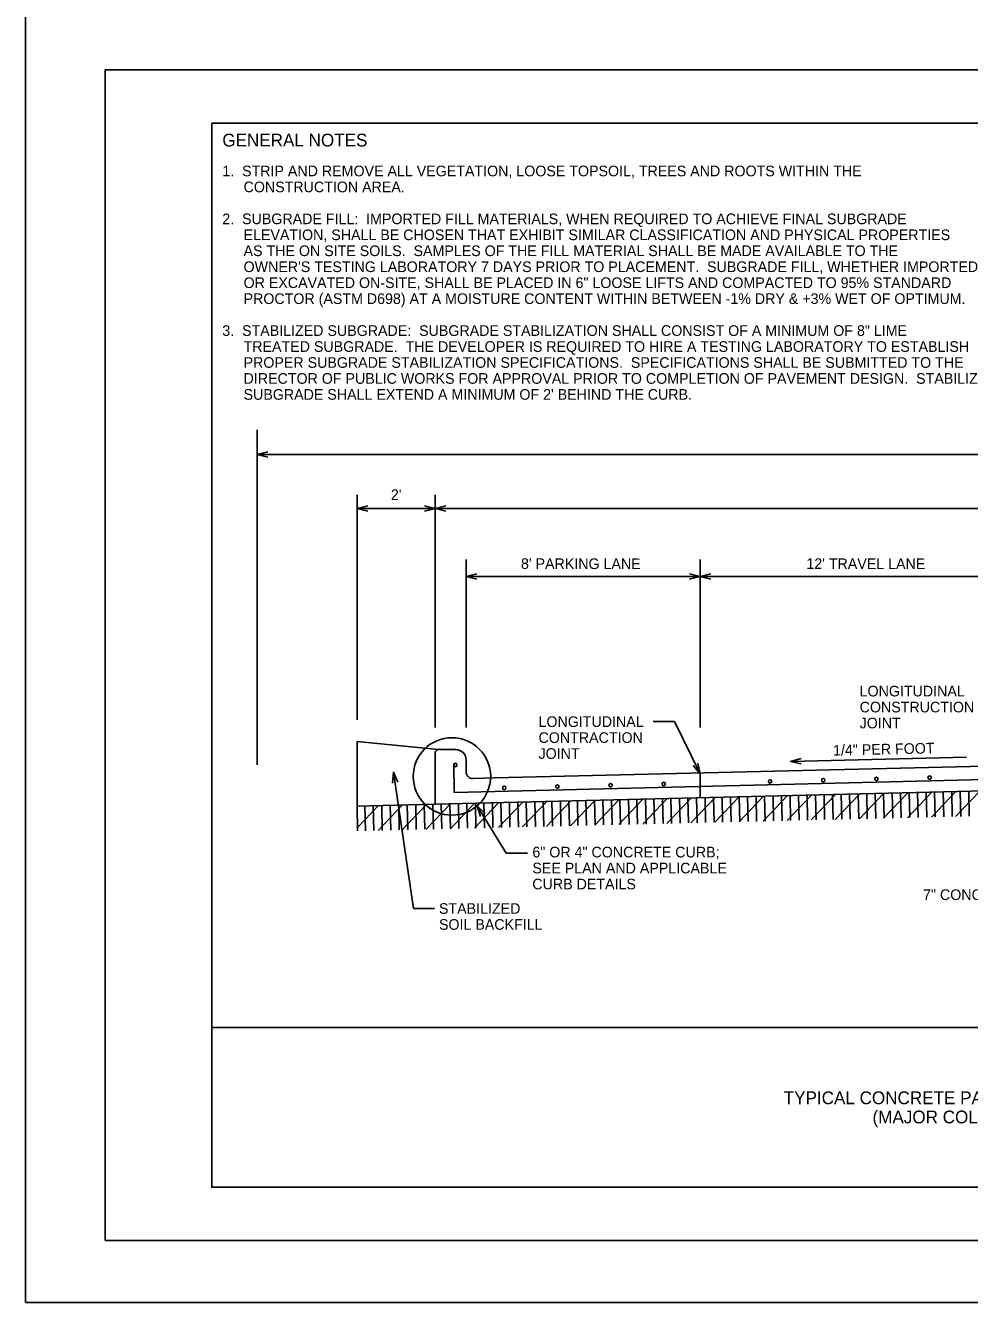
# Model space of a CAD drawing. Extents: x 2082681.6 to 2082717.6, y 13331273.8 to 13331297.8.
# Drawn here: x 2082681.6 to 2082690.48, y 13331273.82 to 13331285.82 of the extents above; entities that cross this region are included whole.
import ezdxf

# ---------------------------------------------------------------- set-up
doc = ezdxf.new("R2010")
doc.units = 0
for name, color, linetype in [('Default', 7, 'Continuous'), ('Detail', 7, 'Continuous'), ('Detail Label', 7, 'Continuous'), ('Non-Print', 7, 'Continuous'), ('Sheet Title Block', 7, 'Continuous')]:
    doc.layers.add(name, color=color, linetype=linetype)

msp = doc.modelspace()

# ---------------------------------------------------------------- linework, layer by layer
at = {"layer": 'Default'}
msp.add_lwpolyline([(2082681.601, 13331297.82), (2082717.601, 13331297.82), (2082717.601, 13331273.82), (2082681.601, 13331273.82)], close=True, dxfattribs=at)
at = {"layer": 'Detail'}
for p, q in [((2082684.718, 13331278.484), (2082684.718, 13331279.092)), ((2082685.485, 13331279.017), (2082684.718, 13331279.092)), ((2082685.451, 13331278.735), (2082685.451, 13331278.978)), ((2082685.451, 13331278.978), (2082685.451, 13331278.735)), ((2082685.505, 13331279.016), (2082685.644, 13331279.016)), ((2082685.644, 13331279.016), (2082685.505, 13331279.016)), ((2082685.629, 13331278.886), (2082685.63, 13331278.613)), ((2082685.744, 13331278.804), (2082685.744, 13331278.916)), ((2082685.744, 13331278.804), (2082685.744, 13331278.916)), ((2082691.101, 13331278.871), (2082686.009, 13331278.749)), ((2082691.101, 13331278.871), (2082686.009, 13331278.749)), ((2082685.451, 13331278.735), (2082685.451, 13331278.502)), ((2082685.451, 13331278.735), (2082685.451, 13331278.502)), ((2082685.63, 13331278.613), (2082691.101, 13331278.745)), ((2082685.805, 13331278.744), (2082686.009, 13331278.749)), ((2082686.009, 13331278.749), (2082685.805, 13331278.744)), ((2082685.451, 13331278.502), (2082691.101, 13331278.638)), ((2082685.451, 13331278.502), (2082691.101, 13331278.638)), ((2082687.857, 13331278.326), (2082688.085, 13331278.565)), ((2082687.915, 13331278.328), (2082687.909, 13331278.561)), ((2082687.995, 13331278.33), (2082687.989, 13331278.563)), ((2082688.075, 13331278.332), (2082688.069, 13331278.565)), ((2082688.083, 13331278.332), (2082688.311, 13331278.571)), ((2082688.155, 13331278.334), (2082688.149, 13331278.567)), ((2082688.235, 13331278.335), (2082688.229, 13331278.569)), ((2082688.309, 13331278.337), (2082688.537, 13331278.576)), ((2082688.315, 13331278.337), (2082688.309, 13331278.571)), ((2082688.394, 13331278.339), (2082688.389, 13331278.573)), ((2082688.474, 13331278.341), (2082688.469, 13331278.575)), ((2082688.536, 13331278.343), (2082688.763, 13331278.582)), ((2082688.554, 13331278.343), (2082688.549, 13331278.577)), ((2082688.634, 13331278.345), (2082688.629, 13331278.579)), ((2082688.714, 13331278.347), (2082688.709, 13331278.58)), ((2082688.762, 13331278.348), (2082688.99, 13331278.587)), ((2082688.794, 13331278.349), (2082688.789, 13331278.582)), ((2082688.874, 13331278.351), (2082688.869, 13331278.584)), ((2082688.954, 13331278.353), (2082688.949, 13331278.586)), ((2082688.988, 13331278.354), (2082689.216, 13331278.593)), ((2082689.034, 13331278.355), (2082689.029, 13331278.588)), ((2082689.114, 13331278.357), (2082689.109, 13331278.59)), ((2082689.194, 13331278.359), (2082689.189, 13331278.592)), ((2082689.214, 13331278.359), (2082689.442, 13331278.598)), ((2082689.274, 13331278.361), (2082689.269, 13331278.594)), ((2082689.354, 13331278.362), (2082689.349, 13331278.596)), ((2082689.434, 13331278.364), (2082689.429, 13331278.598)), ((2082689.441, 13331278.365), (2082689.668, 13331278.604)), ((2082689.514, 13331278.366), (2082689.509, 13331278.6)), ((2082689.594, 13331278.368), (2082689.589, 13331278.602)), ((2082689.667, 13331278.37), (2082689.895, 13331278.609)), ((2082689.674, 13331278.37), (2082689.668, 13331278.604)), ((2082689.754, 13331278.372), (2082689.748, 13331278.605)), ((2082689.834, 13331278.374), (2082689.828, 13331278.607)), ((2082689.893, 13331278.375), (2082690.121, 13331278.614)), ((2082689.914, 13331278.376), (2082689.908, 13331278.609)), ((2082689.994, 13331278.378), (2082689.988, 13331278.611)), ((2082690.074, 13331278.38), (2082690.068, 13331278.613)), ((2082690.119, 13331278.381), (2082690.347, 13331278.62)), ((2082690.154, 13331278.382), (2082690.148, 13331278.615)), ((2082690.234, 13331278.384), (2082690.228, 13331278.617)), ((2082690.314, 13331278.386), (2082690.308, 13331278.619)), ((2082690.345, 13331278.386), (2082690.573, 13331278.625)), ((2082690.394, 13331278.387), (2082690.388, 13331278.621)), ((2082690.474, 13331278.389), (2082690.468, 13331278.623)), ((2082684.718, 13331278.484), (2082685.451, 13331278.502)), ((2082684.723, 13331278.251), (2082684.718, 13331278.484)), ((2082684.723, 13331278.284), (2082684.918, 13331278.489)), ((2082684.796, 13331278.253), (2082684.79, 13331278.486)), ((2082684.876, 13331278.255), (2082684.87, 13331278.488)), ((2082684.916, 13331278.256), (2082685.144, 13331278.495)), ((2082684.955, 13331278.256), (2082684.95, 13331278.49)), ((2082685.035, 13331278.258), (2082685.03, 13331278.492)), ((2082685.115, 13331278.26), (2082685.11, 13331278.494)), ((2082685.143, 13331278.261), (2082685.37, 13331278.5)), ((2082685.195, 13331278.262), (2082685.19, 13331278.496)), ((2082685.275, 13331278.264), (2082685.27, 13331278.498)), ((2082685.355, 13331278.266), (2082685.35, 13331278.5)), ((2082685.369, 13331278.266), (2082685.597, 13331278.505)), ((2082685.435, 13331278.268), (2082685.43, 13331278.501)), ((2082685.515, 13331278.27), (2082685.51, 13331278.503)), ((2082685.595, 13331278.272), (2082685.59, 13331278.505)), ((2082685.595, 13331278.272), (2082685.823, 13331278.511)), ((2082685.675, 13331278.274), (2082685.67, 13331278.507)), ((2082685.755, 13331278.276), (2082685.75, 13331278.509)), ((2082685.821, 13331278.277), (2082686.049, 13331278.516)), ((2082685.835, 13331278.278), (2082685.83, 13331278.511)), ((2082685.915, 13331278.28), (2082685.91, 13331278.513)), ((2082685.995, 13331278.282), (2082685.99, 13331278.515)), ((2082686.047, 13331278.283), (2082686.275, 13331278.522)), ((2082686.075, 13331278.283), (2082686.07, 13331278.517)), ((2082686.155, 13331278.285), (2082686.15, 13331278.519)), ((2082686.235, 13331278.287), (2082686.229, 13331278.521)), ((2082686.274, 13331278.288), (2082686.501, 13331278.527)), ((2082686.315, 13331278.289), (2082686.309, 13331278.523)), ((2082686.395, 13331278.291), (2082686.389, 13331278.525)), ((2082686.475, 13331278.293), (2082686.469, 13331278.526)), ((2082686.5, 13331278.294), (2082686.728, 13331278.533)), ((2082686.555, 13331278.295), (2082686.549, 13331278.528)), ((2082686.635, 13331278.297), (2082686.629, 13331278.53)), ((2082686.715, 13331278.299), (2082686.709, 13331278.532)), ((2082686.726, 13331278.299), (2082686.954, 13331278.538)), ((2082686.795, 13331278.301), (2082686.789, 13331278.534)), ((2082686.875, 13331278.303), (2082686.869, 13331278.536)), ((2082686.955, 13331278.305), (2082686.949, 13331278.538)), ((2082686.952, 13331278.305), (2082687.18, 13331278.544)), ((2082687.035, 13331278.307), (2082687.029, 13331278.54)), ((2082687.115, 13331278.309), (2082687.109, 13331278.542)), ((2082687.178, 13331278.31), (2082687.406, 13331278.549)), ((2082687.195, 13331278.31), (2082687.189, 13331278.544)), ((2082687.275, 13331278.312), (2082687.269, 13331278.546)), ((2082687.355, 13331278.314), (2082687.349, 13331278.548)), ((2082687.405, 13331278.315), (2082687.632, 13331278.555)), ((2082687.435, 13331278.316), (2082687.429, 13331278.55)), ((2082687.515, 13331278.318), (2082687.509, 13331278.552)), ((2082687.595, 13331278.32), (2082687.589, 13331278.553)), ((2082687.631, 13331278.321), (2082687.859, 13331278.56)), ((2082687.675, 13331278.322), (2082687.669, 13331278.555)), ((2082687.755, 13331278.324), (2082687.749, 13331278.557)), ((2082687.835, 13331278.326), (2082687.829, 13331278.559))]:
    msp.add_line(p, q, dxfattribs=at)
for centre, radius in [((2082685.61, 13331278.763), 0.364), ((2082686.602, 13331278.668), 0.0159), ((2082687.101, 13331278.68), 0.0159), ((2082687.601, 13331278.692), 0.0159), ((2082688.601, 13331278.716), 0.0159), ((2082689.101, 13331278.728), 0.0159), ((2082689.601, 13331278.74), 0.0159), ((2082690.101, 13331278.752), 0.0159), ((2082686.102, 13331278.656), 0.0159)]:
    msp.add_circle(centre, radius, dxfattribs=at)
for centre, radius, start, end in [((2082685.491, 13331278.978), 0.04, 70.2662, 180), ((2082685.491, 13331278.978), 0.04, 70.2662, 180), ((2082685.644, 13331278.916), 0.1, 0, 90), ((2082685.644, 13331278.916), 0.1, 360, 90), ((2082685.804, 13331278.804), 0.06, 180, 271.3845), ((2082685.804, 13331278.804), 0.06, 180, 271.3845)]:
    msp.add_arc(centre, radius, start, end, dxfattribs=at)
msp.add_ellipse((2082685.644, 13331278.87), major_axis=(0, -0.0163), ratio=0.750017, dxfattribs=at)
msp.add_ellipse((2082685.644, 13331278.87), major_axis=(0, -0.0163), ratio=0.750017, dxfattribs=at)
at = {"layer": 'Detail Label'}
for p, q in [((2082683.778, 13331278.871), (2082683.778, 13331282.021)), ((2082698.424, 13331281.789), (2082683.778, 13331281.789)), ((2082684.718, 13331279.295), (2082684.718, 13331281.411)), ((2082685.451, 13331279.222), (2082685.451, 13331281.411)), ((2082685.451, 13331281.28), (2082684.718, 13331281.28)), ((2082696.751, 13331281.28), (2082685.451, 13331281.28)), ((2082685.744, 13331279.222), (2082685.744, 13331280.803)), ((2082687.944, 13331279.222), (2082687.944, 13331280.803)), ((2082687.944, 13331280.642), (2082685.744, 13331280.642)), ((2082691.101, 13331280.642), (2082687.944, 13331280.642)), ((2082687.501, 13331279.278), (2082687.701, 13331279.278)), ((2082687.944, 13331278.787), (2082687.701, 13331279.278)), ((2082690.447, 13331278.944), (2082688.793, 13331278.904)), ((2082685.061, 13331278.804), (2082685.247, 13331277.522)), ((2082685.823, 13331278.741), (2082685.825, 13331278.745)), ((2082687.944, 13331278.796), (2082687.944, 13331278.562)), ((2082685.847, 13331278.486), (2082686.121, 13331278.043)), ((2082686.321, 13331278.043), (2082686.121, 13331278.043)), ((2082685.447, 13331277.522), (2082685.247, 13331277.522))]:
    msp.add_line(p, q, dxfattribs=at)
for points in [[(2082683.878, 13331281.764), (2082683.778, 13331281.789), (2082683.878, 13331281.814)], [(2082684.818, 13331281.255), (2082684.718, 13331281.28), (2082684.818, 13331281.305)], [(2082685.351, 13331281.305), (2082685.451, 13331281.28), (2082685.351, 13331281.255)], [(2082685.551, 13331281.255), (2082685.451, 13331281.28), (2082685.551, 13331281.305)], [(2082685.844, 13331280.617), (2082685.744, 13331280.642), (2082685.844, 13331280.667)], [(2082687.844, 13331280.667), (2082687.944, 13331280.642), (2082687.844, 13331280.617)], [(2082688.044, 13331280.617), (2082687.944, 13331280.642), (2082688.044, 13331280.667)], [(2082688.894, 13331278.881), (2082688.793, 13331278.904), (2082688.892, 13331278.931)], [(2082685.05, 13331278.701), (2082685.061, 13331278.804), (2082685.1, 13331278.708)], [(2082687.922, 13331278.887), (2082687.944, 13331278.787), (2082687.877, 13331278.865)], [(2082685.878, 13331278.388), (2082685.847, 13331278.486), (2082685.921, 13331278.415)]]:
    msp.add_lwpolyline(points, dxfattribs=at)
at = {"layer": 'Non-Print'}
msp.add_lwpolyline([(2082682.351, 13331285.403), (2082699.351, 13331285.403), (2082699.351, 13331274.403), (2082682.351, 13331274.403)], close=True, dxfattribs=at)
at = {"layer": 'Sheet Title Block'}
for points in [[(2082683.351, 13331284.903), (2082698.851, 13331284.903), (2082698.851, 13331276.403), (2082683.351, 13331276.403)], [(2082683.351, 13331276.403), (2082698.851, 13331276.403), (2082698.851, 13331274.903), (2082683.351, 13331274.903)]]:
    msp.add_lwpolyline(points, close=True, dxfattribs=at)

# ---------------------------------------------------------------- texts
at = {"layer": 'Detail Label'}
for s, height, p in [('GENERAL NOTES', 0.12, (2082683.451, 13331284.683)), ('LONGITUDINAL ', 0.1, (2082689.443, 13331279.515)), ('CONSTRUCTION ', 0.1, (2082689.443, 13331279.365)), ('LONGITUDINAL ', 0.1, (2082686.424, 13331279.228)), ('JOINT', 0.1, (2082689.443, 13331279.215)), ('CONTRACTION ', 0.1, (2082686.424, 13331279.078)), ('JOINT', 0.1, (2082686.424, 13331278.928)), ('6" OR 4" CONCRETE CURB;', 0.1, (2082686.366, 13331278.002)), ('SEE PLAN AND APPLICABLE', 0.1, (2082686.366, 13331277.852)), ('CURB DETAILS', 0.1, (2082686.366, 13331277.702)), ('7" CONCRETE PAVEMENT;', 0.1, (2082690.039, 13331277.602)), ('STABILIZED ', 0.1, (2082685.488, 13331277.472)), ('SOIL BACKFILL', 0.1, (2082685.488, 13331277.322))]:
    msp.add_text(s, height=height, dxfattribs=at).set_placement(p)
for s, rotation, p in [('1.  STRIP AND REMOVE ALL VEGETATION, LOOSE TOPSOIL, TREES AND ROOTS WITHIN THE ', 360, (2082683.451, 13331284.403)), ('CONSTRUCTION AREA.', 360, (2082683.651, 13331284.253)), ('2.  SUBGRADE FILL:  IMPORTED FILL MATERIALS, WHEN REQUIRED TO ACHIEVE FINAL SUBGRADE ', 360, (2082683.451, 13331283.953)), ('ELEVATION, SHALL BE CHOSEN THAT EXHIBIT SIMILAR CLASSIFICATION AND PHYSICAL PROPERTIES ', 360, (2082683.651, 13331283.803)), ('AS THE ON SITE SOILS.  SAMPLES OF THE FILL MATERIAL SHALL BE MADE AVAILABLE TO THE ', 360, (2082683.651, 13331283.653)), ("OWNER'S TESTING LABORATORY 7 DAYS PRIOR TO PLACEMENT.  SUBGRADE FILL, WHETHER IMPORTED ", 360, (2082683.651, 13331283.503)), ('OR EXCAVATED ON-SITE, SHALL BE PLACED IN 6" LOOSE LIFTS AND COMPACTED TO 95% STANDARD ', 360, (2082683.651, 13331283.353)), ('PROCTOR (ASTM D698) AT A MOISTURE CONTENT WITHIN BETWEEN -1% DRY & +3% WET OF OPTIMUM.', 360, (2082683.651, 13331283.203)), ('3.  STABILIZED SUBGRADE:  SUBGRADE STABILIZATION SHALL CONSIST OF A MINIMUM OF 8" LIME ', 360, (2082683.451, 13331282.903)), ('TREATED SUBGRADE.  THE DEVELOPER IS REQUIRED TO HIRE A TESTING LABORATORY TO ESTABLISH ', 360, (2082683.651, 13331282.753)), ('PROPER SUBGRADE STABILIZATION SPECIFICATIONS.  SPECIFICATIONS SHALL BE SUBMITTED TO THE ', 360, (2082683.651, 13331282.603)), ('DIRECTOR OF PUBLIC WORKS FOR APPROVAL PRIOR TO COMPLETION OF PAVEMENT DESIGN.  STABILIZED ', 360, (2082683.651, 13331282.453)), ("SUBGRADE SHALL EXTEND A MINIMUM OF 2' BEHIND THE CURB.", 360, (2082683.651, 13331282.303)), ("2'", 359.9028, (2082685.036, 13331281.361)), ("8' PARKING LANE", 359.9028, (2082686.259, 13331280.713)), ("12' TRAVEL LANE", 359.9028, (2082688.942, 13331280.713)), (' 1/4" PER FOOT', 1.2804, (2082689.157, 13331278.958))]:
    msp.add_text(s, height=0.1, rotation=rotation, dxfattribs=at).set_placement(p)
at = {"layer": 'Sheet Title Block'}
for s, p in [('TYPICAL CONCRETE PAVEMENT SECTION ', (2082688.729, 13331275.683)), ('(MAJOR COLLECTOR)', (2082689.564, 13331275.503))]:
    msp.add_text(s, height=0.12, dxfattribs=at).set_placement(p)

doc.saveas('drawing.dxf')
